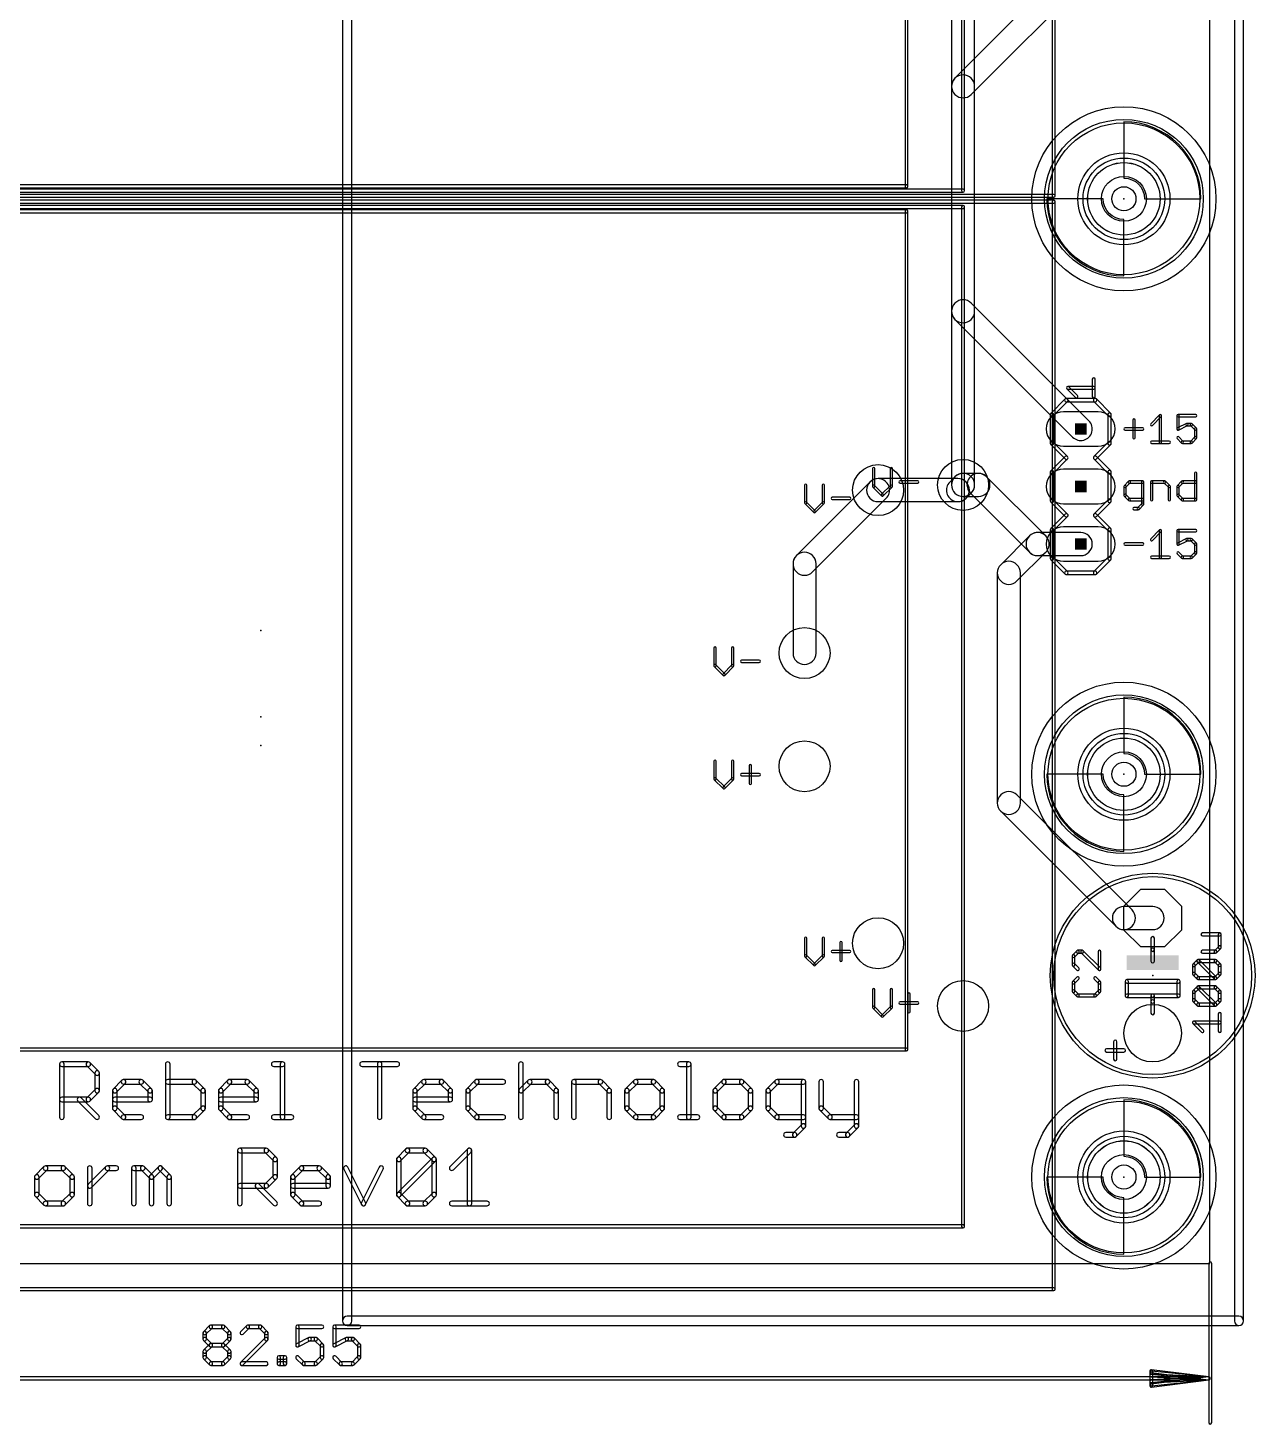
# Model space of a CAD drawing. Extents: x -11 to 85, y -7 to 98.
# Drawn here: x 30.4 to 84.5, y -7.1 to 54.5 of the extents above; entities that cross this region are included whole.
import ezdxf

# ---------------------------------------------------------------- set-up
doc = ezdxf.new("R2010")
doc.units = 0
for name, color, linetype in [('1', 14, 'CONTINUOUS'), ('16', 174, 'CONTINUOUS'), ('17', 94, 'CONTINUOUS'), ('20', 178, 'CONTINUOUS'), ('21', 251, 'CONTINUOUS'), ('23', 178, 'CONTINUOUS'), ('25', 251, 'CONTINUOUS'), ('27', 251, 'CONTINUOUS'), ('39', 14, 'CONTINUOUS'), ('40', 174, 'CONTINUOUS'), ('41', 14, 'CONTINUOUS'), ('42', 174, 'CONTINUOUS'), ('43', 94, 'CONTINUOUS'), ('47', 251, 'CONTINUOUS'), ('51', 251, 'CONTINUOUS')]:
    doc.layers.add(name, color=color, linetype=linetype)

# ---------------------------------------------------------------- blocks, each defined once
blk = doc.blocks.new('RECT')
blk.add_solid([(-0.5, -0.5), (0.5, -0.5), (-0.5, 0.5), (0.5, 0.5)])
blk = doc.blocks.new('ROUNDP')
blk.add_circle((0, 0), 0.5)
blk = doc.blocks.new('OCTAGONP')
blk.add_lwpolyline([(-0.5, -0.2071), (-0.5, 0.2071), (-0.2071, 0.5), (0.2071, 0.5), (0.5, 0.2071), (0.5, -0.2071), (0.2071, -0.5), (-0.2071, -0.5)], close=True)
blk = doc.blocks.new('LONGP100')
blk.add_lwpolyline([(-0.5, -0.5), (0.5, -0.5, 1), (0.5, 0.5), (-0.5, 0.5, 1)], format="xyb", close=True)

msp = doc.modelspace()

# ---------------------------------------------------------------- linework, layer by layer
at = {"layer": '1'}
for points in [[(71.9992, 51.5958), (77.1942, 56.7908, 1), (76.4758, 57.5092), (71.2808, 52.3142, 1)], [(72.148, 34.36), (72.148, 51.955, 1), (71.132, 51.955), (71.132, 34.36, 1)], [(64.9992, 30.5208), (68.2492, 33.7708, 1), (67.5308, 34.4892), (64.2808, 31.2392, 1)], [(67.89, 33.622), (71.41, 33.622, 1), (71.41, 34.638), (67.89, 34.638, 1)], [(71.7692, 33.7708), (71.9992, 34.0008, 1), (71.2808, 34.7192), (71.0508, 34.4892, 1)], [(71.64, 33.852), (72.32, 33.852, 1), (72.32, 34.868), (71.64, 34.868, 1)], [(71.9608, 34.0008), (74.5708, 31.3908, 1), (75.2892, 32.1092), (72.6792, 34.7192, 1)], [(74.0192, 30.1208), (75.2892, 31.3908, 1), (74.5708, 32.1092), (73.3008, 30.8392, 1)], [(74.93, 31.242), (76.835, 31.242, 1), (76.835, 32.258), (74.93, 32.258, 1)], [(65.148, 26.94), (65.148, 30.88, 1), (64.132, 30.88), (64.132, 26.94, 1)], [(74.168, 20.32), (74.168, 30.48, 1), (73.152, 30.48), (73.152, 20.32, 1)], [(79.0992, 15.5992), (74.0192, 20.6792, 1), (73.3008, 19.9608), (78.3808, 14.8808, 1)], [(80.01, 15.748), (78.74, 15.748, 1), (78.74, 14.732), (80.01, 14.732, 1)]]:
    msp.add_lwpolyline(points, format="xyb", close=True, dxfattribs=at)
at = {"layer": '16'}
for points in [[(44.2468, 97.79), (44.2468, -2.54, 1), (44.6532, -2.54), (44.6532, 97.79, 1)], [(84.0232, -2.54), (84.0232, 97.79, 1), (83.6168, 97.79), (83.6168, -2.54, 1)], [(71.132, 59.62), (71.132, 42.025, 1), (72.148, 42.025), (72.148, 59.62, 1)], [(71.2808, 41.6658), (76.4758, 36.4708, 1), (77.1942, 37.1892), (71.9992, 42.3842, 1)], [(44.45, -2.7432), (83.82, -2.7432, 1), (83.82, -2.3368), (44.45, -2.3368, 1)]]:
    msp.add_lwpolyline(points, format="xyb", close=True, dxfattribs=at)
at = {"layer": '20'}
for p, q in [((82.53, 0), (82.53, 93.65)), ((0, 0), (82.53, 0))]:
    msp.add_line(p, q, dxfattribs=at)
for centre in [(78.74, 46.99), (78.74, 21.59), (78.74, 3.81)]:
    msp.add_circle(centre, 1.6, dxfattribs=at)
at = {"layer": '21'}
for points in [[(75.5765, 95.12), (75.5765, 47.12, 1), (75.7035, 47.12), (75.7035, 95.12, 1)], [(71.5765, 92.35), (71.5765, 47.35, 1), (71.7035, 47.35), (71.7035, 92.35, 1)], [(69.0765, 84.54), (69.0765, 47.54, 1), (69.2035, 47.54), (69.2035, 84.54, 1)], [(69.14, 47.6035), (12.14, 47.6035, 1), (12.14, 47.4765), (69.14, 47.4765, 1)], [(75.64, 47.1835), (5.64, 47.1835, 1), (5.64, 47.0565), (75.64, 47.0565, 1)], [(5.64, 46.7965), (75.64, 46.7965, 1), (75.64, 46.9235), (5.64, 46.9235, 1)], [(9.64, 47.2865), (71.64, 47.2865, 1), (71.64, 47.4135), (9.64, 47.4135, 1)], [(75.5765, 46.86), (75.5765, -1.14, 1), (75.7035, -1.14), (75.7035, 46.86, 1)], [(9.64, 46.5665), (71.64, 46.5665, 1), (71.64, 46.6935), (9.64, 46.6935, 1)], [(12.14, 46.3765), (69.14, 46.3765, 1), (69.14, 46.5035), (12.14, 46.5035, 1)], [(69.0765, 46.44), (69.0765, 9.44, 1), (69.2035, 9.44), (69.2035, 46.44, 1)], [(71.5765, 46.63), (71.5765, 1.63, 1), (71.7035, 1.63), (71.7035, 46.63, 1)], [(77.47, 38.2641), (77.47, 39.0268, 1), (77.343, 39.0268), (77.343, 38.2641, 1)], [(76.6888, 38.309), (76.3074, 38.6903, 1), (76.2176, 38.6005), (76.5989, 38.2192, 1)], [(76.2625, 38.5819), (77.4065, 38.5819, 1), (77.4065, 38.7089), (76.2625, 38.7089, 1)], [(76.1461, 38.1539), (75.5111, 37.5189, 1), (75.6189, 37.4111), (76.2539, 38.0461, 1)], [(77.47, 38.1762), (76.2, 38.1762, 1), (76.2, 38.0238), (77.47, 38.0238, 1)], [(78.1589, 37.5189), (77.5239, 38.1539, 1), (77.4161, 38.0461), (78.0511, 37.4111, 1)], [(75.6412, 36.195), (75.6412, 37.465, 1), (75.4888, 37.465), (75.4888, 36.195, 1)], [(78.0288, 37.465), (78.0288, 36.195, 1), (78.1812, 36.195), (78.1812, 37.465, 1)], [(79.1298, 37.2203), (79.1298, 36.4407, 1), (79.2314, 36.4407), (79.2314, 37.2203, 1)], [(79.9961, 36.9895), (80.3859, 37.3793, 1), (80.3141, 37.4511), (79.9243, 37.0613, 1)], [(80.2992, 37.4152), (80.2992, 36.2458, 1), (80.4008, 36.2458), (80.4008, 37.4152, 1)], [(81.9092, 37.466), (81.1296, 37.466, 1), (81.1296, 37.3644), (81.9092, 37.3644, 1)], [(81.0788, 37.4152), (81.0788, 36.8305, 1), (81.1804, 36.8305), (81.1804, 37.4152, 1)], [(81.1523, 36.7851), (81.5421, 36.98, 1), (81.4967, 37.0708), (81.1069, 36.8759, 1)], [(81.5194, 36.9746), (81.7143, 36.9746, 1), (81.7143, 37.0762), (81.5194, 37.0762, 1)], [(81.6784, 36.9895), (81.8733, 36.7946, 1), (81.9451, 36.8664), (81.7502, 37.0613, 1)], [(78.7908, 36.7797), (79.5704, 36.7797, 1), (79.5704, 36.8813), (78.7908, 36.8813, 1)], [(81.3604, 36.2817), (81.1655, 36.4766, 1), (81.0937, 36.4048), (81.2886, 36.2099, 1)], [(81.8733, 36.4766), (81.6784, 36.2817, 1), (81.7502, 36.2099), (81.9451, 36.4048, 1)], [(81.8584, 36.8305), (81.8584, 36.4407, 1), (81.96, 36.4407), (81.96, 36.8305, 1)], [(76.2539, 35.6139), (75.6189, 36.2489, 1), (75.5111, 36.1411), (76.1461, 35.5061, 1)], [(78.0511, 36.2489), (77.4161, 35.6139, 1), (77.5239, 35.5061), (78.1589, 36.1411, 1)], [(79.9602, 36.195), (80.7398, 36.195, 1), (80.7398, 36.2966), (79.9602, 36.2966, 1)], [(81.7143, 36.2966), (81.3245, 36.2966, 1), (81.3245, 36.195), (81.7143, 36.195, 1)], [(67.64, 35.0802), (67.64, 34.3006, 1), (67.7416, 34.3006), (67.7416, 35.0802, 1)], [(68.5212, 34.3006), (68.5212, 35.0802, 1), (68.4196, 35.0802), (68.4196, 34.3006, 1)], [(75.6189, 34.8711), (76.2539, 35.5061, 1), (76.1461, 35.6139), (75.5111, 34.9789, 1)], [(77.4161, 35.5061), (78.0511, 34.8711, 1), (78.1589, 34.9789), (77.5239, 35.6139, 1)], [(68.8602, 34.4447), (69.6398, 34.4447, 1), (69.6398, 34.5463), (68.8602, 34.5463, 1)], [(75.6412, 33.655), (75.6412, 34.925, 1), (75.4888, 34.925), (75.4888, 33.655, 1)], [(78.0288, 34.925), (78.0288, 33.655, 1), (78.1812, 33.655), (78.1812, 34.925, 1)], [(78.9498, 34.5213), (78.7549, 34.3264, 1), (78.8267, 34.2546), (79.0216, 34.4495, 1)], [(79.5704, 34.5362), (78.9857, 34.5362, 1), (78.9857, 34.4346), (79.5704, 34.4346, 1)], [(79.6212, 33.5109), (79.6212, 34.4854, 1), (79.5196, 34.4854), (79.5196, 33.5109, 1)], [(80.011, 33.7058), (80.011, 34.4854, 1), (79.9094, 34.4854), (79.9094, 33.7058, 1)], [(79.9602, 34.4346), (80.5449, 34.4346, 1), (80.5449, 34.5362), (79.9602, 34.5362, 1)], [(80.509, 34.4495), (80.7039, 34.2546, 1), (80.7757, 34.3264), (80.5808, 34.5213, 1)], [(81.1655, 34.2546), (81.3604, 34.4495, 1), (81.2886, 34.5213), (81.0937, 34.3264, 1)], [(81.3245, 34.4346), (81.9092, 34.4346, 1), (81.9092, 34.5362), (81.3245, 34.5362, 1)], [(81.8584, 34.8752), (81.8584, 33.7058, 1), (81.96, 33.7058), (81.96, 34.8752, 1)], [(64.64, 34.3502), (64.64, 33.5706, 1), (64.7416, 33.5706), (64.7416, 34.3502, 1)], [(65.5212, 33.5706), (65.5212, 34.3502, 1), (65.4196, 34.3502), (65.4196, 33.5706, 1)], [(67.6549, 34.2647), (68.0447, 33.8749, 1), (68.1165, 33.9467), (67.7267, 34.3365, 1)], [(68.1165, 33.8749), (68.5063, 34.2647, 1), (68.4345, 34.3365), (68.0447, 33.9467, 1)], [(78.74, 34.2905), (78.74, 33.9007, 1), (78.8416, 33.9007), (78.8416, 34.2905, 1)], [(78.7549, 33.8648), (78.9498, 33.6699, 1), (79.0216, 33.7417), (78.8267, 33.9366, 1)], [(80.689, 34.2905), (80.689, 33.7058, 1), (80.7906, 33.7058), (80.7906, 34.2905, 1)], [(81.1804, 33.9007), (81.1804, 34.2905, 1), (81.0788, 34.2905), (81.0788, 33.9007, 1)], [(81.3604, 33.7417), (81.1655, 33.9366, 1), (81.0937, 33.8648), (81.2886, 33.6699, 1)], [(64.6549, 33.5347), (65.0447, 33.1449, 1), (65.1165, 33.2167), (64.7267, 33.6065, 1)], [(65.1165, 33.1449), (65.5063, 33.5347, 1), (65.4345, 33.6065), (65.0447, 33.2167, 1)], [(65.8602, 33.7147), (66.6398, 33.7147, 1), (66.6398, 33.8163), (65.8602, 33.8163, 1)], [(76.2539, 33.0739), (75.6189, 33.7089, 1), (75.5111, 33.6011), (76.1461, 32.9661, 1)], [(78.0511, 33.7089), (77.4161, 33.0739, 1), (77.5239, 32.9661), (78.1589, 33.6011, 1)], [(78.9857, 33.655), (79.5704, 33.655, 1), (79.5704, 33.7566), (78.9857, 33.7566, 1)], [(79.1806, 33.2652), (79.3755, 33.2652, 1), (79.3755, 33.3668), (79.1806, 33.3668, 1)], [(79.4114, 33.2801), (79.6063, 33.475, 1), (79.5345, 33.5468), (79.3396, 33.3519, 1)], [(81.9092, 33.7566), (81.3245, 33.7566, 1), (81.3245, 33.655), (81.9092, 33.655, 1)], [(75.6189, 32.3311), (76.2539, 32.9661, 1), (76.1461, 33.0739), (75.5111, 32.4389, 1)], [(77.4161, 32.9661), (78.0511, 32.3311, 1), (78.1589, 32.4389), (77.5239, 33.0739, 1)], [(75.6412, 31.115), (75.6412, 32.385, 1), (75.4888, 32.385), (75.4888, 31.115, 1)], [(78.0288, 32.385), (78.0288, 31.115, 1), (78.1812, 31.115), (78.1812, 32.385, 1)], [(79.9961, 31.9095), (80.3859, 32.2993, 1), (80.3141, 32.3711), (79.9243, 31.9813, 1)], [(80.2992, 32.3352), (80.2992, 31.1658, 1), (80.4008, 31.1658), (80.4008, 32.3352, 1)], [(81.9092, 32.386), (81.1296, 32.386, 1), (81.1296, 32.2844), (81.9092, 32.2844, 1)], [(81.0788, 32.3352), (81.0788, 31.7505, 1), (81.1804, 31.7505), (81.1804, 32.3352, 1)], [(78.7908, 31.6997), (79.5704, 31.6997, 1), (79.5704, 31.8013), (78.7908, 31.8013, 1)], [(81.1523, 31.7051), (81.5421, 31.9, 1), (81.4967, 31.9908), (81.1069, 31.7959, 1)], [(81.5194, 31.8946), (81.7143, 31.8946, 1), (81.7143, 31.9962), (81.5194, 31.9962, 1)], [(81.6784, 31.9095), (81.8733, 31.7146, 1), (81.9451, 31.7864), (81.7502, 31.9813, 1)], [(81.8584, 31.7505), (81.8584, 31.3607, 1), (81.96, 31.3607), (81.96, 31.7505, 1)], [(76.2539, 30.5339), (75.6189, 31.1689, 1), (75.5111, 31.0611), (76.1461, 30.4261, 1)], [(78.0511, 31.1689), (77.4161, 30.5339, 1), (77.5239, 30.4261), (78.1589, 31.0611, 1)], [(79.9602, 31.115), (80.7398, 31.115, 1), (80.7398, 31.2166), (79.9602, 31.2166, 1)], [(81.3604, 31.2017), (81.1655, 31.3966, 1), (81.0937, 31.3248), (81.2886, 31.1299, 1)], [(81.7143, 31.2166), (81.3245, 31.2166, 1), (81.3245, 31.115), (81.7143, 31.115, 1)], [(81.8733, 31.3966), (81.6784, 31.2017, 1), (81.7502, 31.1299), (81.9451, 31.3248, 1)], [(77.47, 30.5562), (76.2, 30.5562, 1), (76.2, 30.4038), (77.47, 30.4038, 1)], [(60.64, 27.1602), (60.64, 26.3806, 1), (60.7416, 26.3806), (60.7416, 27.1602, 1)], [(61.5212, 26.3806), (61.5212, 27.1602, 1), (61.4196, 27.1602), (61.4196, 26.3806, 1)], [(61.8602, 26.5247), (62.6398, 26.5247, 1), (62.6398, 26.6263), (61.8602, 26.6263, 1)], [(60.6549, 26.3447), (61.0447, 25.9549, 1), (61.1165, 26.0267), (60.7267, 26.4165, 1)], [(61.1165, 25.9549), (61.5063, 26.3447, 1), (61.4345, 26.4165), (61.0447, 26.0267, 1)], [(60.64, 22.1602), (60.64, 21.3806, 1), (60.7416, 21.3806), (60.7416, 22.1602, 1)], [(61.5212, 21.3806), (61.5212, 22.1602, 1), (61.4196, 22.1602), (61.4196, 21.3806, 1)], [(61.8602, 21.5247), (62.6398, 21.5247, 1), (62.6398, 21.6263), (61.8602, 21.6263, 1)], [(62.1992, 21.9653), (62.1992, 21.1857, 1), (62.3008, 21.1857), (62.3008, 21.9653, 1)], [(60.6549, 21.3447), (61.0447, 20.9549, 1), (61.1165, 21.0267), (60.7267, 21.4165, 1)], [(61.1165, 20.9549), (61.5063, 21.3447, 1), (61.4345, 21.4165), (61.0447, 21.0267, 1)], [(64.64, 14.3502), (64.64, 13.5706, 1), (64.7416, 13.5706), (64.7416, 14.3502, 1)], [(65.5212, 13.5706), (65.5212, 14.3502, 1), (65.4196, 14.3502), (65.4196, 13.5706, 1)], [(66.1992, 14.1553), (66.1992, 13.3757, 1), (66.3008, 13.3757), (66.3008, 14.1553, 1)], [(64.6549, 13.5347), (65.0447, 13.1449, 1), (65.1165, 13.2167), (64.7267, 13.6065, 1)], [(65.1165, 13.1449), (65.5063, 13.5347, 1), (65.4345, 13.6065), (65.0447, 13.2167, 1)], [(65.8602, 13.7147), (66.6398, 13.7147, 1), (66.6398, 13.8163), (65.8602, 13.8163, 1)], [(80.0862, 13.335), (80.0862, 13.843, 1), (79.9338, 13.843), (79.9338, 13.335, 1)], [(81.153, 12.5222), (78.867, 12.5222, 1), (78.867, 12.3698), (81.153, 12.3698, 1)], [(78.7908, 12.446), (78.7908, 11.811, 1), (78.9432, 11.811), (78.9432, 12.446, 1)], [(81.2292, 11.811), (81.2292, 12.446, 1), (81.0768, 12.446), (81.0768, 11.811, 1)], [(67.64, 12.0802), (67.64, 11.3006, 1), (67.7416, 11.3006), (67.7416, 12.0802, 1)], [(68.5212, 11.3006), (68.5212, 12.0802, 1), (68.4196, 12.0802), (68.4196, 11.3006, 1)], [(69.1992, 11.8853), (69.1992, 11.1057, 1), (69.3008, 11.1057), (69.3008, 11.8853, 1)], [(78.867, 11.7348), (80.01, 11.7348, 1), (80.01, 11.8872), (78.867, 11.8872, 1)], [(80.0862, 11.557), (80.0862, 11.811, 1), (79.9338, 11.811), (79.9338, 11.557, 1)], [(80.01, 11.7348), (81.153, 11.7348, 1), (81.153, 11.8872), (80.01, 11.8872, 1)], [(67.6549, 11.2647), (68.0447, 10.8749, 1), (68.1165, 10.9467), (67.7267, 11.3365, 1)], [(68.1165, 10.8749), (68.5063, 11.2647, 1), (68.4345, 11.3365), (68.0447, 10.9467, 1)], [(68.8602, 11.4447), (69.6398, 11.4447, 1), (69.6398, 11.5463), (68.8602, 11.5463, 1)], [(69.14, 9.5035), (12.14, 9.5035, 1), (12.14, 9.3765), (69.14, 9.3765, 1)], [(77.978, 9.3218), (78.74, 9.3218, 1), (78.74, 9.4742), (77.978, 9.4742, 1)], [(78.4352, 9.017), (78.4352, 9.779, 1), (78.2828, 9.779), (78.2828, 9.017, 1)], [(31.9532, 6.4516), (31.9532, 8.7904, 1), (31.75, 8.7904), (31.75, 6.4516, 1)], [(31.8516, 8.6888), (33.021, 8.6888, 1), (33.021, 8.892), (31.8516, 8.892, 1)], [(32.9492, 8.7186), (33.339, 8.3288, 1), (33.4826, 8.4724), (33.0928, 8.8622, 1)], [(36.4276, 8.7904), (36.4276, 6.4516, 1), (36.6308, 6.4516), (36.6308, 8.7904, 1)], [(41.2068, 8.6888), (41.5966, 8.6888, 1), (41.5966, 8.892), (41.2068, 8.892, 1)], [(41.495, 8.7904), (41.495, 6.4516, 1), (41.6982, 6.4516), (41.6982, 8.7904, 1)], [(45.1048, 8.6888), (46.664, 8.6888, 1), (46.664, 8.892), (45.1048, 8.892, 1)], [(45.986, 6.4516), (45.986, 8.7904, 1), (45.7828, 8.7904), (45.7828, 6.4516, 1)], [(52.0196, 8.7904), (52.0196, 6.4516, 1), (52.2228, 6.4516), (52.2228, 8.7904, 1)], [(59.1376, 8.6888), (59.5274, 8.6888, 1), (59.5274, 8.892), (59.1376, 8.892, 1)], [(59.4258, 8.7904), (59.4258, 6.4516, 1), (59.629, 6.4516), (59.629, 8.7904, 1)], [(33.3092, 8.4006), (33.3092, 7.621, 1), (33.5124, 7.621), (33.5124, 8.4006, 1)], [(34.2622, 7.5492), (34.652, 7.939, 1), (34.5084, 8.0826), (34.1186, 7.6928, 1)], [(34.5802, 7.9092), (35.3598, 7.9092, 1), (35.3598, 8.1124), (34.5802, 8.1124, 1)], [(35.288, 7.939), (35.6778, 7.5492, 1), (35.8214, 7.6928), (35.4316, 8.0826, 1)], [(37.6986, 8.1124), (36.5292, 8.1124, 1), (36.5292, 7.9092), (37.6986, 7.9092, 1)], [(38.1602, 7.6928), (37.7704, 8.0826, 1), (37.6267, 7.939), (38.0165, 7.5492, 1)], [(38.9398, 7.5492), (39.3296, 7.939, 1), (39.1859, 8.0826), (38.7961, 7.6928, 1)], [(39.2578, 7.9092), (40.0374, 7.9092, 1), (40.0374, 8.1124), (39.2578, 8.1124, 1)], [(39.9655, 7.939), (40.3553, 7.5492, 1), (40.499, 7.6928), (40.1092, 8.0826, 1)], [(47.5154, 7.5492), (47.9052, 7.939, 1), (47.7615, 8.0826), (47.3717, 7.6928, 1)], [(47.8334, 7.9092), (48.613, 7.9092, 1), (48.613, 8.1124), (47.8334, 8.1124, 1)], [(48.5411, 7.939), (48.9309, 7.5492, 1), (49.0746, 7.6928), (48.6848, 8.0826, 1)], [(50.1003, 8.0826), (49.7105, 7.6928, 1), (49.8542, 7.5492), (50.244, 7.939, 1)], [(51.3416, 8.1124), (50.1722, 8.1124, 1), (50.1722, 7.9092), (51.3416, 7.9092, 1)], [(52.193, 7.5492), (52.5828, 7.939, 1), (52.4391, 8.0826), (52.0493, 7.6928, 1)], [(52.511, 7.9092), (53.2906, 7.9092, 1), (53.2906, 8.1124), (52.511, 8.1124, 1)], [(53.2187, 7.939), (53.6085, 7.5492, 1), (53.7522, 7.6928), (53.3624, 8.0826, 1)], [(54.5616, 6.4516), (54.5616, 8.0108, 1), (54.3584, 8.0108), (54.3584, 6.4516, 1)], [(54.46, 7.9092), (55.6294, 7.9092, 1), (55.6294, 8.1124), (54.46, 8.1124, 1)], [(55.5575, 7.939), (55.9473, 7.5492, 1), (56.091, 7.6928), (55.7012, 8.0826, 1)], [(57.1167, 8.0826), (56.7269, 7.6928, 1), (56.8706, 7.5492), (57.2604, 7.939, 1)], [(57.9682, 8.1124), (57.1886, 8.1124, 1), (57.1886, 7.9092), (57.9682, 7.9092, 1)], [(58.4298, 7.6928), (58.04, 8.0826, 1), (57.8963, 7.939), (58.2861, 7.5492, 1)], [(61.0147, 8.0826), (60.6249, 7.6928, 1), (60.7686, 7.5492), (61.1584, 7.939, 1)], [(61.8662, 8.1124), (61.0866, 8.1124, 1), (61.0866, 7.9092), (61.8662, 7.9092, 1)], [(62.3278, 7.6928), (61.938, 8.0826, 1), (61.7943, 7.939), (62.1841, 7.5492, 1)], [(63.3535, 8.0826), (62.9637, 7.6928, 1), (63.1074, 7.5492), (63.4972, 7.939, 1)], [(64.5948, 8.1124), (63.4254, 8.1124, 1), (63.4254, 7.9092), (64.5948, 7.9092, 1)], [(64.6964, 6.0618), (64.6964, 8.0108, 1), (64.4932, 8.0108), (64.4932, 6.0618, 1)], [(65.2728, 8.0108), (65.2728, 6.8414, 1), (65.476, 6.8414), (65.476, 8.0108, 1)], [(66.8319, 8.0108), (66.8319, 6.0618, 1), (67.0352, 6.0618), (67.0352, 8.0108, 1)], [(33.339, 7.6928), (32.9492, 7.303, 1), (33.0928, 7.1594), (33.4826, 7.5492, 1)], [(34.292, 6.8414), (34.292, 7.621, 1), (34.0888, 7.621), (34.0888, 6.8414, 1)], [(35.648, 7.621), (35.648, 7.2312, 1), (35.8512, 7.2312), (35.8512, 7.621, 1)], [(38.19, 6.8414), (38.19, 7.621, 1), (37.9868, 7.621), (37.9868, 6.8414, 1)], [(38.9696, 6.8414), (38.9696, 7.621, 1), (38.7664, 7.621), (38.7664, 6.8414, 1)], [(40.3256, 7.621), (40.3256, 7.2312, 1), (40.5288, 7.2312), (40.5288, 7.621, 1)], [(47.5452, 6.8414), (47.5452, 7.621, 1), (47.342, 7.621), (47.342, 6.8414, 1)], [(48.9012, 7.621), (48.9012, 7.2312, 1), (49.1044, 7.2312), (49.1044, 7.621, 1)], [(49.6808, 7.621), (49.6808, 6.8414, 1), (49.884, 6.8414), (49.884, 7.621, 1)], [(53.5788, 7.621), (53.5788, 6.4516, 1), (53.782, 6.4516), (53.782, 7.621, 1)], [(55.9176, 7.621), (55.9176, 6.4516, 1), (56.1208, 6.4516), (56.1208, 7.621, 1)], [(56.6972, 7.621), (56.6972, 6.8414, 1), (56.9004, 6.8414), (56.9004, 7.621, 1)], [(58.4596, 6.8414), (58.4596, 7.621, 1), (58.2564, 7.621), (58.2564, 6.8414, 1)], [(60.5952, 7.621), (60.5952, 6.8414, 1), (60.7984, 6.8414), (60.7984, 7.621, 1)], [(62.3576, 6.8414), (62.3576, 7.621, 1), (62.1544, 7.621), (62.1544, 6.8414, 1)], [(62.934, 7.621), (62.934, 6.8414, 1), (63.1372, 6.8414), (63.1372, 7.621, 1)], [(33.021, 7.3328), (31.8516, 7.3328, 1), (31.8516, 7.1296), (33.021, 7.1296, 1)], [(32.5594, 7.1594), (33.339, 6.3798, 1), (33.4826, 6.5234), (32.703, 7.303, 1)], [(35.7496, 7.3328), (34.1904, 7.3328, 1), (34.1904, 7.1296), (35.7496, 7.1296, 1)], [(34.652, 6.5234), (34.2622, 6.9132, 1), (34.1186, 6.7696), (34.5084, 6.3798, 1)], [(37.7704, 6.3798), (38.1602, 6.7696, 1), (38.0165, 6.9132), (37.6267, 6.5234, 1)], [(40.4272, 7.3328), (38.868, 7.3328, 1), (38.868, 7.1296), (40.4272, 7.1296, 1)], [(39.3296, 6.5234), (38.9398, 6.9132, 1), (38.7961, 6.7696), (39.1859, 6.3798, 1)], [(49.0028, 7.3328), (47.4436, 7.3328, 1), (47.4436, 7.1296), (49.0028, 7.1296, 1)], [(47.9052, 6.5234), (47.5154, 6.9132, 1), (47.3717, 6.7696), (47.7615, 6.3798, 1)], [(49.7105, 6.7696), (50.1003, 6.3798, 1), (50.244, 6.5234), (49.8542, 6.9132, 1)], [(56.7269, 6.7696), (57.1167, 6.3798, 1), (57.2604, 6.5234), (56.8706, 6.9132, 1)], [(58.04, 6.3798), (58.4298, 6.7696, 1), (58.2861, 6.9132), (57.8963, 6.5234, 1)], [(60.6249, 6.7696), (61.0147, 6.3798, 1), (61.1584, 6.5234), (60.7686, 6.9132, 1)], [(61.938, 6.3798), (62.3278, 6.7696, 1), (62.1841, 6.9132), (61.7943, 6.5234, 1)], [(62.9637, 6.7696), (63.3535, 6.3798, 1), (63.4972, 6.5234), (63.1074, 6.9132, 1)], [(65.3025, 6.7696), (65.6923, 6.3798, 1), (65.836, 6.5234), (65.4462, 6.9132, 1)], [(35.3598, 6.5532), (34.5802, 6.5532, 1), (34.5802, 6.35), (35.3598, 6.35, 1)], [(36.5292, 6.35), (37.6986, 6.35, 1), (37.6986, 6.5532), (36.5292, 6.5532, 1)], [(40.0374, 6.5532), (39.2578, 6.5532, 1), (39.2578, 6.35), (40.0374, 6.35, 1)], [(41.2068, 6.35), (41.9864, 6.35, 1), (41.9864, 6.5532), (41.2068, 6.5532, 1)], [(48.613, 6.5532), (47.8334, 6.5532, 1), (47.8334, 6.35), (48.613, 6.35, 1)], [(50.1722, 6.35), (51.3416, 6.35, 1), (51.3416, 6.5532), (50.1722, 6.5532, 1)], [(57.1886, 6.35), (57.9682, 6.35, 1), (57.9682, 6.5532), (57.1886, 6.5532, 1)], [(59.1376, 6.35), (59.9172, 6.35, 1), (59.9172, 6.5532), (59.1376, 6.5532, 1)], [(61.0866, 6.35), (61.8662, 6.35, 1), (61.8662, 6.5532), (61.0866, 6.5532, 1)], [(63.4254, 6.35), (64.5948, 6.35, 1), (64.5948, 6.5532), (63.4254, 6.5532, 1)], [(64.2768, 5.6002), (64.6666, 5.99, 1), (64.5229, 6.1336), (64.1331, 5.7438, 1)], [(65.7642, 6.35), (66.9335, 6.35, 1), (66.9335, 6.5532), (65.7642, 6.5532, 1)], [(66.8617, 6.1336), (66.4719, 5.7438, 1), (66.6156, 5.6002), (67.0054, 5.99, 1)], [(63.8152, 5.5704), (64.205, 5.5704, 1), (64.205, 5.7736), (63.8152, 5.7736, 1)], [(66.5438, 5.7736), (66.154, 5.7736, 1), (66.154, 5.5704), (66.5438, 5.5704, 1)], [(39.812, 2.6416), (39.812, 4.9804, 1), (39.6088, 4.9804), (39.6088, 2.6416, 1)], [(39.7104, 4.8788), (40.8798, 4.8788, 1), (40.8798, 5.082), (39.7104, 5.082, 1)], [(40.8079, 4.9086), (41.1977, 4.5188, 1), (41.3414, 4.6624), (40.9516, 5.0522, 1)], [(46.7986, 4.5188), (47.1884, 4.9086, 1), (47.0447, 5.0522), (46.6549, 4.6624, 1)], [(47.1166, 4.8788), (47.8962, 4.8788, 1), (47.8962, 5.082), (47.1166, 5.082, 1)], [(47.8243, 4.9086), (48.2141, 4.5188, 1), (48.3578, 4.6624), (47.968, 5.0522, 1)], [(49.1374, 4.129), (49.917, 4.9086, 1), (49.7733, 5.0522), (48.9937, 4.2726, 1)], [(49.7436, 4.9804), (49.7436, 2.6416, 1), (49.9468, 2.6416), (49.9468, 4.9804, 1)], [(41.168, 4.5906), (41.168, 3.811, 1), (41.3712, 3.811), (41.3712, 4.5906, 1)], [(46.8284, 3.0314), (46.8284, 4.5906, 1), (46.6252, 4.5906), (46.6252, 3.0314, 1)], [(46.7986, 2.9596), (48.3578, 4.5188, 1), (48.2141, 4.6624), (46.6549, 3.1032, 1)], [(48.1844, 4.5906), (48.1844, 3.0314, 1), (48.3876, 3.0314), (48.3876, 4.5906, 1)], [(31.0629, 4.2726), (30.6731, 3.8828, 1), (30.8168, 3.7392), (31.2066, 4.129, 1)], [(30.6434, 3.811), (30.6434, 3.0314, 1), (30.8466, 3.0314), (30.8466, 3.811, 1)], [(31.9144, 4.3024), (31.1348, 4.3024, 1), (31.1348, 4.0992), (31.9144, 4.0992, 1)], [(32.376, 3.8828), (31.9862, 4.2726, 1), (31.8425, 4.129), (32.2323, 3.7392, 1)], [(32.4058, 3.0314), (32.4058, 3.811, 1), (32.2026, 3.811), (32.2026, 3.0314, 1)], [(33.1854, 2.6416), (33.1854, 4.2008, 1), (32.9822, 4.2008), (32.9822, 2.6416, 1)], [(33.1556, 3.3494), (33.9352, 4.129, 1), (33.7915, 4.2726), (33.0119, 3.493, 1)], [(33.8634, 4.0992), (34.2532, 4.0992, 1), (34.2532, 4.3024), (33.8634, 4.3024, 1)], [(35.1344, 2.6416), (35.1344, 4.2008, 1), (34.9312, 4.2008), (34.9312, 2.6416, 1)], [(35.0328, 4.0992), (35.4226, 4.0992, 1), (35.4226, 4.3024), (35.0328, 4.3024, 1)], [(35.3507, 4.129), (35.7405, 3.7392, 1), (35.8842, 3.8828), (35.4944, 4.2726, 1)], [(35.8842, 3.7392), (36.274, 4.129, 1), (36.1303, 4.2726), (35.7405, 3.8828, 1)], [(35.7108, 3.811), (35.7108, 2.6416, 1), (35.914, 2.6416), (35.914, 3.811, 1)], [(36.1303, 4.129), (36.5201, 3.7392, 1), (36.6638, 3.8828), (36.274, 4.2726, 1)], [(36.4904, 3.811), (36.4904, 2.6416, 1), (36.6936, 2.6416), (36.6936, 3.811, 1)], [(41.1977, 3.8828), (40.8079, 3.493, 1), (40.9516, 3.3494), (41.3414, 3.7392, 1)], [(42.121, 3.7392), (42.5108, 4.129, 1), (42.3671, 4.2726), (41.9773, 3.8828, 1)], [(42.1508, 3.0314), (42.1508, 3.811, 1), (41.9476, 3.811), (41.9476, 3.0314, 1)], [(42.439, 4.0992), (43.2186, 4.0992, 1), (43.2186, 4.3024), (42.439, 4.3024, 1)], [(43.1467, 4.129), (43.5365, 3.7392, 1), (43.6802, 3.8828), (43.2904, 4.2726, 1)], [(43.5068, 3.811), (43.5068, 3.4212, 1), (43.71, 3.4212), (43.71, 3.811, 1)], [(44.2971, 4.1554), (45.0767, 2.5962, 1), (45.2584, 2.687), (44.4788, 4.2462, 1)], [(45.2584, 2.5962), (46.038, 4.1554, 1), (45.8563, 4.2462), (45.0767, 2.687, 1)], [(30.6731, 2.9596), (31.0629, 2.5698, 1), (31.2066, 2.7134), (30.8168, 3.1032, 1)], [(31.9862, 2.5698), (32.376, 2.9596, 1), (32.2323, 3.1032), (31.8425, 2.7134, 1)], [(40.8798, 3.5228), (39.7104, 3.5228, 1), (39.7104, 3.3196), (40.8798, 3.3196, 1)], [(40.4181, 3.3494), (41.1977, 2.5698, 1), (41.3414, 2.7134), (40.5618, 3.493, 1)], [(43.6084, 3.5228), (42.0492, 3.5228, 1), (42.0492, 3.3196), (43.6084, 3.3196, 1)], [(42.5108, 2.7134), (42.121, 3.1032, 1), (41.9773, 2.9596), (42.3671, 2.5698, 1)], [(47.1884, 2.7134), (46.7986, 3.1032, 1), (46.6549, 2.9596), (47.0447, 2.5698, 1)], [(48.2141, 3.1032), (47.8243, 2.7134, 1), (47.968, 2.5698), (48.3578, 2.9596, 1)], [(31.1348, 2.54), (31.9144, 2.54, 1), (31.9144, 2.7432), (31.1348, 2.7432, 1)], [(43.2186, 2.7432), (42.439, 2.7432, 1), (42.439, 2.54), (43.2186, 2.54, 1)], [(47.8962, 2.7432), (47.1166, 2.7432, 1), (47.1166, 2.54), (47.8962, 2.54, 1)], [(49.0656, 2.54), (50.6248, 2.54, 1), (50.6248, 2.7432), (49.0656, 2.7432, 1)], [(9.64, 1.5665), (71.64, 1.5665, 1), (71.64, 1.6935), (9.64, 1.6935, 1)], [(75.64, -1.0765), (5.64, -1.0765, 1), (5.64, -1.2035), (75.64, -1.2035, 1)]]:
    msp.add_lwpolyline(points, format="xyb", close=True, dxfattribs=at)
for centre, radius in [((78.74, 46.99), 3.5052), ((78.74, 46.99), 3.3528), ((78.74, 46.99), 1.8016), ((78.74, 46.99), 1.5984), ((78.74, 21.59), 3.5052), ((78.74, 21.59), 3.3528), ((78.74, 21.59), 1.8016), ((78.74, 21.59), 1.5984), ((80.01, 12.7), 4.5212), ((80.01, 12.7), 4.3688), ((78.74, 3.81), 3.5052), ((78.74, 3.81), 3.3528), ((78.74, 3.81), 1.8016), ((78.74, 3.81), 1.5984)]:
    msp.add_circle(centre, radius, dxfattribs=at)
at = {"layer": '23'}
for p in [(78.74, 46.99), (76.835, 34.29), (40.64, 27.94), (40.64, 24.13), (40.64, 22.86), (78.74, 21.59), (80.01, 12.7), (78.74, 3.81)]:
    msp.add_point(p, dxfattribs=at)
at = {"layer": '25'}
for points in [[(76.6623, 13.8006), (76.4716, 13.61, 1), (76.5614, 13.5202), (76.7521, 13.7108, 1)], [(76.453, 13.5651), (76.453, 13.1838, 1), (76.58, 13.1838), (76.58, 13.5651, 1)], [(76.8979, 13.8192), (76.7072, 13.8192, 1), (76.7072, 13.6922), (76.8979, 13.6922, 1)], [(77.7054, 13.038), (76.9428, 13.8006, 1), (76.8529, 13.7108), (77.6156, 12.9482, 1)], [(77.597, 13.7557), (77.597, 12.9931, 1), (77.724, 12.9931), (77.724, 13.7557, 1)], [(76.4716, 13.1389), (76.6623, 12.9482, 1), (76.7521, 13.038), (76.5614, 13.2287, 1)], [(76.6623, 12.6313), (76.4716, 12.4406, 1), (76.5614, 12.3508), (76.7521, 12.5414, 1)], [(76.453, 12.3957), (76.453, 12.0144, 1), (76.58, 12.0144), (76.58, 12.3957, 1)], [(77.7054, 12.4406), (77.5147, 12.6313, 1), (77.4249, 12.5414), (77.6156, 12.3508, 1)], [(77.724, 12.0144), (77.724, 12.3957, 1), (77.597, 12.3957), (77.597, 12.0144, 1)], [(76.4716, 11.9695), (76.6623, 11.7788, 1), (76.7521, 11.8686), (76.5614, 12.0593, 1)], [(76.7072, 11.7602), (77.4698, 11.7602, 1), (77.4698, 11.8872), (76.7072, 11.8872, 1)], [(77.5147, 11.7788), (77.7054, 11.9695, 1), (77.6156, 12.0593), (77.4249, 11.8686, 1)]]:
    msp.add_lwpolyline(points, format="xyb", close=True, dxfattribs=at)
at = {"layer": '27'}
for points in [[(82.9691, 14.5832), (82.2065, 14.5832, 1), (82.2065, 14.4562), (82.9691, 14.4562, 1)], [(83.0326, 13.9478), (83.0326, 14.5197, 1), (82.9056, 14.5197), (82.9056, 13.9478, 1)], [(82.2065, 13.6936), (82.7784, 13.6936, 1), (82.7784, 13.8206), (82.2065, 13.8206, 1)], [(82.8233, 13.7122), (83.014, 13.9029, 1), (82.9242, 13.9927), (82.7335, 13.802, 1)], [(81.87, 13.1148), (82.0607, 13.3054, 1), (81.9709, 13.3952), (81.7802, 13.2046, 1)], [(81.8886, 12.7784), (81.8886, 13.1597, 1), (81.7616, 13.1597), (81.7616, 12.7784, 1)], [(82.0158, 13.2868), (82.7784, 13.2868, 1), (82.7784, 13.4138), (82.0158, 13.4138, 1)], [(82.8233, 12.6326), (82.0607, 13.3952, 1), (81.9709, 13.3054), (82.7335, 12.5428, 1)], [(82.7335, 13.3054), (82.9242, 13.1148, 1), (83.014, 13.2046), (82.8233, 13.3952, 1)], [(82.9056, 13.1597), (82.9056, 12.7784, 1), (83.0326, 12.7784), (83.0326, 13.1597, 1)], [(82.0607, 12.6326), (81.87, 12.8233, 1), (81.7802, 12.7335), (81.9709, 12.5428, 1)], [(82.7784, 12.6512), (82.0158, 12.6512, 1), (82.0158, 12.5242), (82.7784, 12.5242, 1)], [(82.9242, 12.8233), (82.7335, 12.6326, 1), (82.8233, 12.5428), (83.014, 12.7335, 1)], [(81.87, 11.9454), (82.0607, 12.136, 1), (81.9709, 12.2258), (81.7802, 12.0352, 1)], [(81.8886, 11.609), (81.8886, 11.9903, 1), (81.7616, 11.9903), (81.7616, 11.609, 1)], [(82.0158, 12.1174), (82.7784, 12.1174, 1), (82.7784, 12.2444), (82.0158, 12.2444, 1)], [(82.8233, 11.4632), (82.0607, 12.2258, 1), (81.9709, 12.136), (82.7335, 11.3734, 1)], [(82.7335, 12.136), (82.9242, 11.9454, 1), (83.014, 12.0352), (82.8233, 12.2258, 1)], [(82.9056, 11.9903), (82.9056, 11.609, 1), (83.0326, 11.609), (83.0326, 11.9903, 1)], [(82.0607, 11.4632), (81.87, 11.6539, 1), (81.7802, 11.5641), (81.9709, 11.3734, 1)], [(82.7784, 11.4818), (82.0158, 11.4818, 1), (82.0158, 11.3548), (82.7784, 11.3548, 1)], [(82.9242, 11.6539), (82.7335, 11.4632, 1), (82.8233, 11.3734), (83.014, 11.5641, 1)], [(82.2514, 10.2938), (81.87, 10.6751, 1), (81.7802, 10.5853), (82.1615, 10.204, 1)], [(81.8251, 10.5667), (82.9691, 10.5667, 1), (82.9691, 10.6937), (81.8251, 10.6937, 1)], [(83.0326, 10.2489), (83.0326, 11.0115, 1), (82.9056, 11.0115), (82.9056, 10.2489, 1)]]:
    msp.add_lwpolyline(points, format="xyb", close=True, dxfattribs=at)
at = {"layer": '39'}
for centre, radius in [((78.74, 46.99), 4.064), ((78.74, 46.99), 2.032), ((78.74, 21.59), 4.064), ((78.74, 21.59), 2.032), ((78.74, 3.81), 4.064), ((78.74, 3.81), 2.032)]:
    msp.add_circle(centre, radius, dxfattribs=at)
at = {"layer": '40'}
for centre, radius in [((78.74, 46.99), 4.064), ((78.74, 46.99), 2.032), ((78.74, 21.59), 4.064), ((78.74, 21.59), 2.032), ((78.74, 3.81), 4.064), ((78.74, 3.81), 2.032)]:
    msp.add_circle(centre, radius, dxfattribs=at)
at = {"layer": '41'}
for centre, radius in [((78.74, 46.99), 4.064), ((78.74, 46.99), 2.032), ((78.74, 21.59), 4.064), ((78.74, 21.59), 2.032), ((78.74, 3.81), 4.064), ((78.74, 3.81), 2.032)]:
    msp.add_circle(centre, radius, dxfattribs=at)
at = {"layer": '42'}
for centre, radius in [((78.74, 46.99), 4.064), ((78.74, 46.99), 2.032), ((78.74, 21.59), 4.064), ((78.74, 21.59), 2.032), ((78.74, 3.81), 4.064), ((78.74, 3.81), 2.032)]:
    msp.add_circle(centre, radius, dxfattribs=at)
at = {"layer": '43'}
for centre, radius in [((78.74, 46.99), 4.064), ((78.74, 46.99), 2.032), ((78.74, 21.59), 4.064), ((78.74, 21.59), 2.032), ((78.74, 3.81), 4.064), ((78.74, 3.81), 2.032)]:
    msp.add_circle(centre, radius, dxfattribs=at)
at = {"layer": '47'}
for points in [[(82.485, 0), (82.485, -7.03, 1), (82.615, -7.03), (82.615, 0, 1)], [(38.2141, -3.1274), (38.4852, -2.8562, 1), (38.3775, -2.7484), (38.1063, -3.0196, 1)], [(38.2364, -3.3446), (38.2364, -3.0735, 1), (38.084, -3.0735), (38.084, -3.3446, 1)], [(38.4314, -2.8785), (38.9737, -2.8785, 1), (38.9737, -2.7261), (38.4314, -2.7261, 1)], [(38.9198, -2.8562), (39.191, -3.1274, 1), (39.2987, -3.0196), (39.0276, -2.7484, 1)], [(39.1687, -3.0735), (39.1687, -3.3446, 1), (39.3211, -3.3446), (39.3211, -3.0735, 1)], [(40.0146, -2.7484), (39.7435, -3.0196, 1), (39.8512, -3.1274), (40.1224, -2.8562, 1)], [(40.6108, -2.7261), (40.0685, -2.7261, 1), (40.0685, -2.8785), (40.6108, -2.8785, 1)], [(40.9359, -3.0196), (40.6647, -2.7484, 1), (40.557, -2.8562), (40.8281, -3.1274, 1)], [(40.9582, -3.3446), (40.9582, -3.0735, 1), (40.8058, -3.0735), (40.8058, -3.3446, 1)], [(43.3377, -2.7261), (42.2531, -2.7261, 1), (42.2531, -2.8785), (43.3377, -2.8785, 1)], [(42.1769, -2.8023), (42.1769, -3.6158, 1), (42.3293, -3.6158), (42.3293, -2.8023, 1)], [(44.9749, -2.7261), (43.8902, -2.7261, 1), (43.8902, -2.8785), (44.9749, -2.8785, 1)], [(43.814, -2.8023), (43.814, -3.6158, 1), (43.9664, -3.6158), (43.9664, -2.8023, 1)], [(38.4852, -3.5619), (38.2141, -3.2908, 1), (38.1063, -3.3985), (38.3775, -3.6697, 1)], [(38.2141, -3.9409), (38.4852, -3.6697, 1), (38.3775, -3.5619), (38.1063, -3.8331, 1)], [(38.4314, -3.692), (38.9737, -3.692, 1), (38.9737, -3.5396), (38.4314, -3.5396, 1)], [(39.191, -3.2908), (38.9198, -3.5619, 1), (39.0276, -3.6697), (39.2987, -3.3985, 1)], [(38.9198, -3.6697), (39.191, -3.9409, 1), (39.2987, -3.8331), (39.0276, -3.5619, 1)], [(39.8512, -4.4832), (40.9359, -3.3985, 1), (40.8281, -3.2908), (39.7435, -4.3754, 1)], [(42.2872, -3.684), (42.8295, -3.4128, 1), (42.7613, -3.2765), (42.219, -3.5477, 1)], [(42.7954, -3.4208), (43.0666, -3.4208, 1), (43.0666, -3.2684), (42.7954, -3.2684, 1)], [(43.0127, -3.3985), (43.2839, -3.6697, 1), (43.3916, -3.5619), (43.1205, -3.2908, 1)], [(43.2615, -3.6158), (43.2615, -4.1581, 1), (43.4139, -4.1581), (43.4139, -3.6158, 1)], [(43.9243, -3.684), (44.4667, -3.4128, 1), (44.3985, -3.2765), (43.8562, -3.5477, 1)], [(44.4326, -3.4208), (44.7037, -3.4208, 1), (44.7037, -3.2684), (44.4326, -3.2684, 1)], [(44.6499, -3.3985), (44.921, -3.6697, 1), (45.0288, -3.5619), (44.7576, -3.2908, 1)], [(44.8987, -3.6158), (44.8987, -4.1581, 1), (45.0511, -4.1581), (45.0511, -3.6158, 1)], [(38.2364, -4.1581), (38.2364, -3.887, 1), (38.084, -3.887), (38.084, -4.1581, 1)], [(38.4852, -4.3754), (38.2141, -4.1043, 1), (38.1063, -4.212), (38.3775, -4.4832, 1)], [(39.191, -4.1043), (38.9198, -4.3754, 1), (39.0276, -4.4832), (39.2987, -4.212, 1)], [(39.1687, -3.887), (39.1687, -4.1581, 1), (39.3211, -4.1581), (39.3211, -3.887, 1)], [(41.5107, -4.4293), (41.5107, -4.1581, 1), (41.3583, -4.1581), (41.3583, -4.4293, 1)], [(41.4345, -4.2343), (41.7057, -4.2343, 1), (41.7057, -4.0819), (41.4345, -4.0819, 1)], [(41.6295, -4.1581), (41.6295, -4.4293, 1), (41.7819, -4.4293), (41.7819, -4.1581, 1)], [(42.5781, -4.3754), (42.307, -4.1043, 1), (42.1992, -4.212), (42.4704, -4.4832, 1)], [(43.2839, -4.1043), (43.0127, -4.3754, 1), (43.1205, -4.4832), (43.3916, -4.212, 1)], [(44.2153, -4.3754), (43.9441, -4.1043, 1), (43.8364, -4.212), (44.1075, -4.4832, 1)], [(44.921, -4.1043), (44.6499, -4.3754, 1), (44.7576, -4.4832), (45.0288, -4.212, 1)], [(38.9737, -4.3531), (38.4314, -4.3531, 1), (38.4314, -4.5055), (38.9737, -4.5055, 1)], [(40.882, -4.3531), (39.7974, -4.3531, 1), (39.7974, -4.5055), (40.882, -4.5055, 1)], [(41.7057, -4.3531), (41.4345, -4.3531, 1), (41.4345, -4.5055), (41.7057, -4.5055, 1)], [(43.0666, -4.3531), (42.5243, -4.3531, 1), (42.5243, -4.5055), (43.0666, -4.5055, 1)], [(44.7037, -4.3531), (44.1614, -4.3531, 1), (44.1614, -4.5055), (44.7037, -4.5055, 1)], [(82.4931, -5.0155), (79.9581, -4.6963, 1), (79.9419, -4.8253), (82.4769, -5.1445, 1)], [(79.885, -4.7608), (79.885, -5.3992, 1), (80.015, -5.3992), (80.015, -4.7608, 1)], [(82.4916, -5.0153), (79.9566, -4.7553, 1), (79.9434, -4.8847), (82.4784, -5.1447, 1)], [(82.4883, -5.0151), (79.9533, -4.8851, 1), (79.9467, -5.0149), (82.4817, -5.1449, 1)], [(0.065, -5.145), (82.485, -5.145, 1), (82.485, -5.015), (0.065, -5.015, 1)], [(79.9581, -5.4637), (82.4931, -5.1445, 1), (82.4769, -5.0155), (79.9419, -5.3347, 1)], [(79.9533, -5.2749), (82.4883, -5.1449, 1), (82.4817, -5.0151), (79.9467, -5.1451, 1)], [(79.9566, -5.4047), (82.4916, -5.1447, 1), (82.4784, -5.0153), (79.9434, -5.2753, 1)]]:
    msp.add_lwpolyline(points, format="xyb", close=True, dxfattribs=at)
at = {"layer": '51'}
for points in [[(79.6544, 46.99), (82.1436, 46.99, 0.4142), (78.74, 50.3936), (78.74, 47.9044, -0.4142)], [(77.8256, 46.99), (75.3364, 46.99, 0.4142), (78.74, 43.5864), (78.74, 46.0756, -0.4142)], [(79.6544, 21.59), (82.1436, 21.59, 0.4142), (78.74, 24.9936), (78.74, 22.5044, -0.4142)], [(77.8256, 21.59), (75.3364, 21.59, 0.4142), (78.74, 18.1864), (78.74, 20.6756, -0.4142)], [(80.0862, 13.843), (80.0862, 14.351, 1), (79.9338, 14.351), (79.9338, 13.843, 1)], [(80.0862, 11.049), (80.0862, 11.557, 1), (79.9338, 11.557), (79.9338, 11.049, 1)], [(79.6544, 3.81), (82.1436, 3.81, 0.4142), (78.74, 7.2136), (78.74, 4.7244, -0.4142)], [(77.8256, 3.81), (75.3364, 3.81, 0.4142), (78.74, 0.4064), (78.74, 2.8956, -0.4142)]]:
    msp.add_lwpolyline(points, format="xyb", close=True, dxfattribs=at)
for centre, radius in [((78.74, 46.99), 0.9906), ((78.74, 46.99), 0.5334), ((78.74, 21.59), 0.9906), ((78.74, 21.59), 0.5334), ((78.74, 3.81), 0.9906), ((78.74, 3.81), 0.5334)]:
    msp.add_circle(centre, radius, dxfattribs=at)

# ---------------------------------------------------------------- block references
at = {"layer": '17'}
for name, p, xscale, yscale in [('LONGP100', (76.835, 36.83), 1.524, 1.524), ('LONGP100', (76.835, 36.83), 1.524, 1.524), ('ROUNDP', (67.89, 34.13), 2.25, 2.25), ('ROUNDP', (67.89, 34.13), 2.25, 2.25), ('ROUNDP', (71.64, 34.36), 2.25, 2.25), ('ROUNDP', (71.64, 34.36), 2.25, 2.25), ('LONGP100', (76.835, 34.29), 1.524, 1.524), ('LONGP100', (76.835, 34.29), 1.524, 1.524), ('LONGP100', (76.835, 31.75), 1.524, 1.524), ('LONGP100', (76.835, 31.75), 1.524, 1.524), ('ROUNDP', (64.64, 26.94), 2.25, 2.25), ('ROUNDP', (64.64, 26.94), 2.25, 2.25), ('ROUNDP', (64.64, 21.94), 2.25, 2.25), ('ROUNDP', (64.64, 21.94), 2.25, 2.25), ('ROUNDP', (67.89, 14.13), 2.25, 2.25), ('ROUNDP', (67.89, 14.13), 2.25, 2.25), ('ROUNDP', (71.64, 11.36), 2.25, 2.25), ('ROUNDP', (71.64, 11.36), 2.25, 2.25)]:
    msp.add_blockref(name, p, dxfattribs=dict(at, xscale=xscale, yscale=yscale))
at = {"layer": '17', "xscale": 2.54, "yscale": 2.54, "rotation": 90}
for name, p in [('OCTAGONP', (80.01, 15.24)), ('OCTAGONP', (80.01, 15.24)), ('ROUNDP', (80.01, 10.16)), ('ROUNDP', (80.01, 10.16))]:
    msp.add_blockref(name, p, dxfattribs=at)
at = {"layer": '21', "xscale": 0.635, "yscale": 2.286, "rotation": 90}
msp.add_blockref('RECT', (80.01, 13.2715), dxfattribs=at)
at = {"layer": '51', "xscale": 0.508, "yscale": 0.508, "rotation": 270}
for p in [(76.835, 36.83), (76.835, 34.29), (76.835, 31.75)]:
    msp.add_blockref('RECT', p, dxfattribs=at)

doc.saveas('drawing.dxf')
